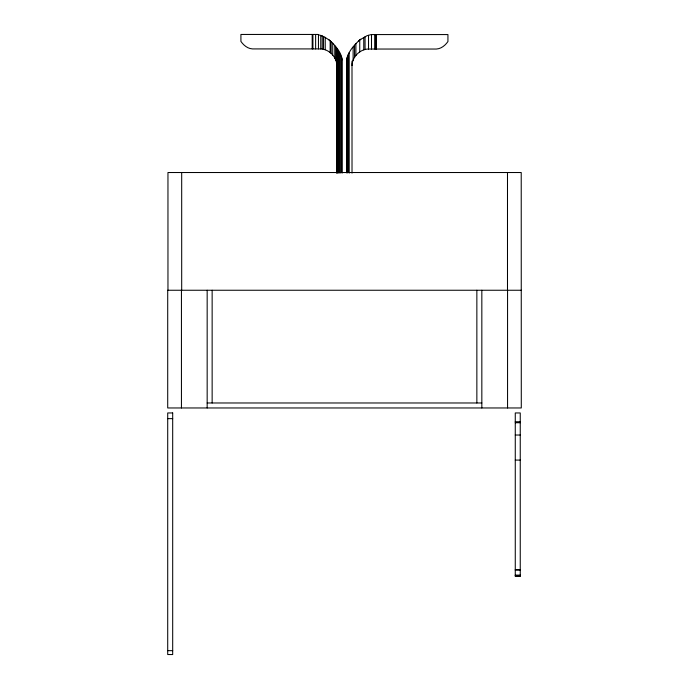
<?xml version="1.0" encoding="UTF-8"?>
<svg xmlns="http://www.w3.org/2000/svg" width="689" height="689" viewBox="0 0 689 689"><rect width="100%" height="100%" fill="white"/><g stroke="black" fill="none" stroke-linecap="round" stroke-linejoin="round"><path stroke-width="1.03" d="M359.744 51.933L359.744 39.936L366.979 35.733L371.182 34.571L447.936 34.571L447.936 41.547C445.24 45.405 441.27 48.73 436.387 49.04L369.597 49.04C360.631 48.437 352.139 56.679 352.019 65.533M360.795 39.23L358.409 41.03M359.744 39.936C353.819 45.379 347.626 52.131 346.679 60.468L346.679 172.095M521.289 290.25L167.711 290.25L167.711 407.966L521.289 407.966L521.22 172.526L167.961 172.526L167.961 290.25M207.165 402.979L481.835 402.979M167.711 418.636L172.689 418.636M515.269 421.754L520.247 421.754M515.269 422.727L520.247 422.727M515.269 435.026L520.247 435.026M515.269 460.088L520.247 460.088M515.269 569.545L520.247 569.545M515.269 570.165L520.247 570.165M515.269 575.117L520.247 575.117M515.269 575.823L520.247 575.823M515.269 576.133L520.247 576.133M167.711 650.657L172.689 650.657M328.464 39.385C334.845 44.699 341.098 51.83 342.175 60.348L342.175 173.051M330.453 40.918L324.209 36.784L317.681 34.45L240.917 34.45L240.917 41.426C243.622 45.285 247.584 48.618 252.475 48.919L319.265 48.919C328.222 48.316 336.723 56.558 336.843 65.412L336.843 173.008M520.247 576.099L520.247 412.952L515.269 412.952L515.269 576.099M507.56 290.25L507.56 407.966M507.492 172.526L507.492 290.25M481.835 290.25L481.835 407.966M476.857 290.25L476.857 402.979M376.289 34.571L376.289 49.04M375.815 34.571L375.815 49.04M374.704 34.571L374.704 49.04M371.5 34.571L371.5 49.04M368.52 35.303L368.52 49.083M365.058 36.698L365.058 49.487M363.766 37.413L363.766 49.849M355.894 43.485L355.894 55.542M354.551 45.198L354.551 57.463M353.13 47.196L353.13 60.322M352.001 61.166L352.001 64.318M352.001 65.059L352.019 173.12M349.194 52.571L349.194 173.12M348.203 54.569L348.203 172.172M347.29 56.842L347.29 58.978M347.032 58.014L347.032 173.128M341.83 57.902L341.83 60.055M341.572 56.722L341.572 172.069M340.788 54.776L340.788 173.025M339.668 52.45L339.668 172.999M338.626 50.633L338.626 173.042M337.636 49.358L337.636 173.017M336.852 48.437L336.852 64.198M336.852 64.938L336.852 173.094M335.862 47.257L335.862 60.529M334.776 45.75L334.776 58.22M332.744 43.123L332.744 55.172M331.151 41.486L331.151 53.423M330.152 40.668L330.152 52.64M325.234 37.378L325.234 49.772M323.529 36.439L323.529 49.298M322.245 35.802L322.245 49.031M320.755 35.303L320.755 48.979M318.456 34.665L318.456 48.919M315.631 34.45L315.631 48.919M312.909 34.45L312.909 48.919M312.203 34.45L312.203 48.919M212.143 290.25L212.143 402.979M207.165 290.25L207.165 407.966M181.689 172.526L181.689 290.25M181.44 290.25L181.44 407.966M172.689 412.952L167.711 412.952L167.711 654.533L172.689 654.55L172.689 412.952"/></g></svg>
